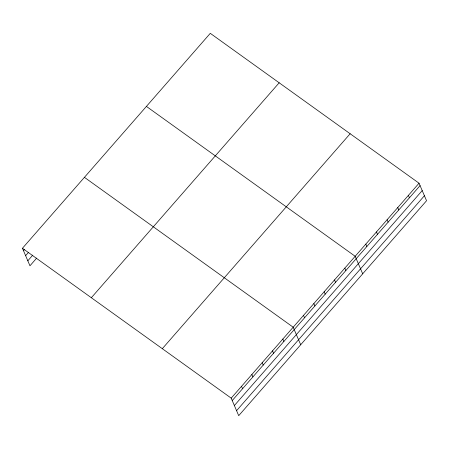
<?xml version="1.0" encoding="UTF-8"?>
<svg xmlns="http://www.w3.org/2000/svg" width="449" height="449" viewBox="0 0 449 449"><rect width="100%" height="100%" fill="white"/><g stroke="black" fill="none" stroke-linecap="round" stroke-linejoin="round"><path stroke-width="0.67" d="M22.45 248.263L210.284 33.327L419.04 183.209L426.55 200.737L238.716 415.673L231.201 398.145L22.45 248.263L29.96 265.791L36.7 258.08M23.477 250.665L24.375 249.638M25.615 255.655L28.315 252.574M27.821 260.802L32.766 255.144M91.338 297.726L279.171 82.79M162.314 348.682L350.147 133.746M231.201 398.145L419.04 183.209M232.234 400.542L420.068 185.605M234.372 405.537L422.206 190.601M236.578 410.678L424.412 195.742M146.419 106.407L355.176 256.289L362.685 273.811M84.434 177.338L293.191 327.214L300.701 344.742M408.394 195.388L409.421 197.785M397.752 207.567L398.779 209.969M387.105 219.746L388.132 222.148M376.464 231.925L377.491 234.327M365.817 244.104L366.844 246.507M344.843 268.109L345.87 270.506M334.511 279.929L335.543 282.331M324.184 291.749L325.211 294.151M313.851 303.575L314.878 305.971M303.518 315.394L304.545 317.791M282.859 339.04L283.886 341.436M272.526 350.86L273.553 353.256M262.194 362.68L263.226 365.082M251.867 374.5L252.894 376.902M241.534 386.325L242.561 388.722"/></g></svg>
